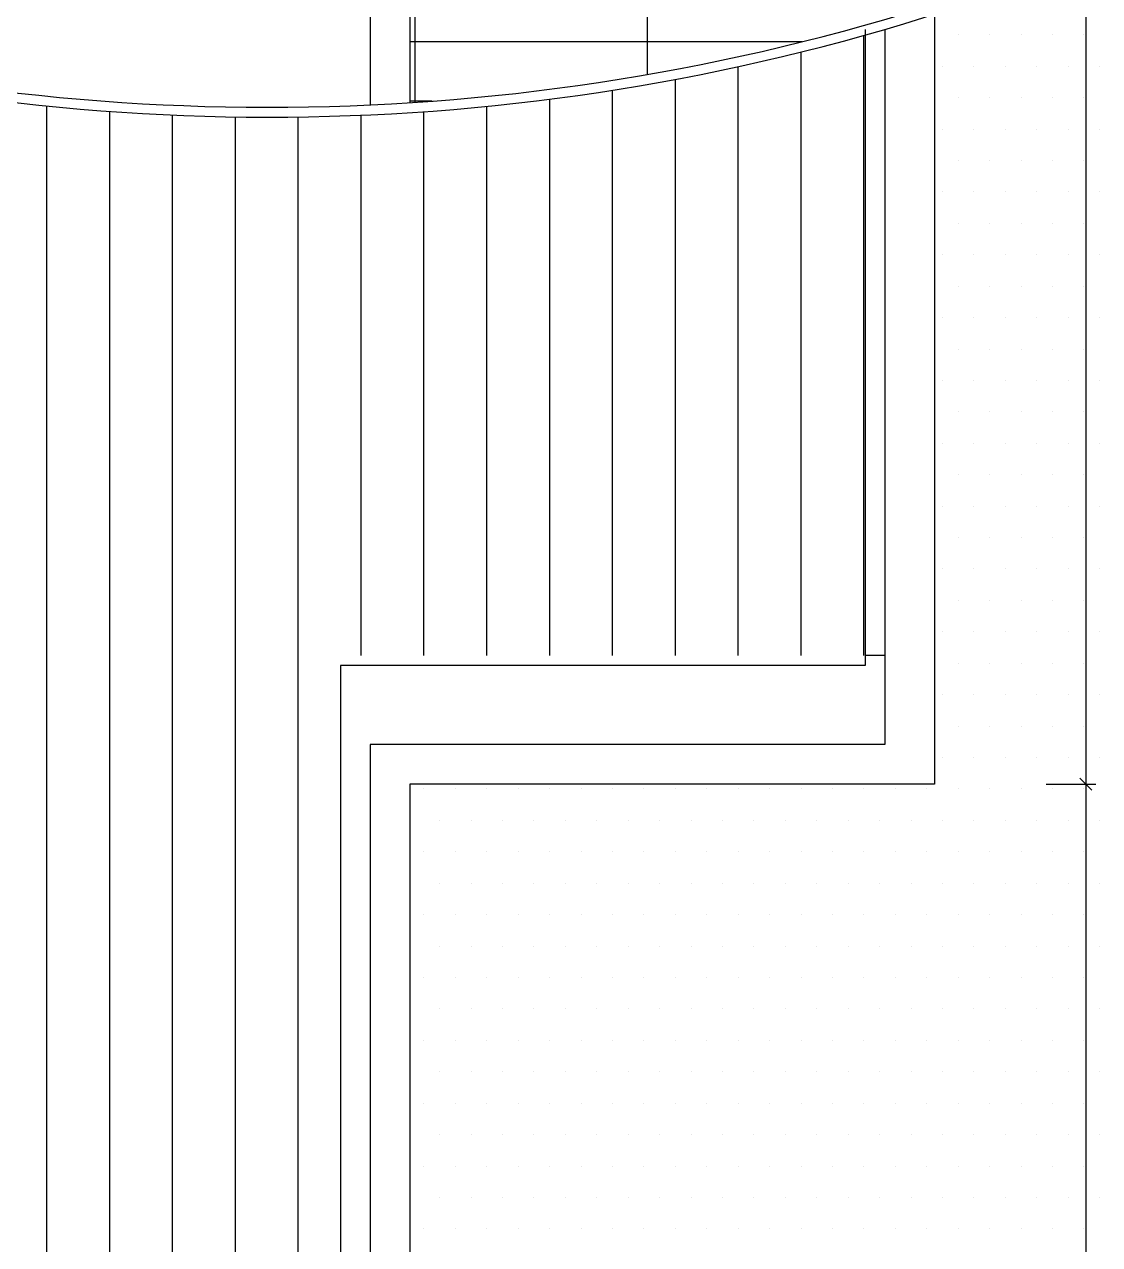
# Model space of a CAD drawing. Header units: millimetres. Extents: x 43168.9 to 43194.6, y -25545.1 to -25543.4.
# Drawn here: x 43178.7719 to 43178.8806, y -25544.3264 to -25544.2032 of the extents above; entities that cross this region are included whole.
import ezdxf

# ---------------------------------------------------------------- set-up
doc = ezdxf.new("R2010")
doc.units = ezdxf.units.MM
doc.header["$LTSCALE"] = 200
for name, color, linetype in [('cam_sgh', 1, 'Continuous'), ('duv_sgh', 4, 'Continuous'), ('gor-1_sgh', 232, 'Continuous'), ('gor-2_sgh', 161, 'Continuous'), ('gor-4_sgh', 17, 'Continuous'), ('merdi_sgh', 3, 'Continuous'), ('olcuic_sgh', 183, 'Continuous'), ('siva_sgh', 145, 'Continuous'), ('tarama-zemin_sgh', 197, 'Continuous')]:
    doc.layers.add(name, color=color, linetype=linetype)

msp = doc.modelspace()

# ---------------------------------------------------------------- linework, layer by layer
at = {"color": 0, "linetype": 'ByBlock', "lineweight": -2}
for p, q in [((43178.87856853018, -25544.27931015457), (43178.87976853018, -25544.28051015457)), ((43178.87976853018, -25544.28051015457), (43178.87856853018, -25544.27931015457))]:
    msp.add_line(p, q, dxfattribs=at)
at = {"layer": 'cam_sgh'}
for p, q in [((43178.86387959124, -25544.20213416131), (43178.86387959124, -25544.22891015457)), ((43178.85887959124, -25544.20365159497), (43178.85887959124, -25544.22891015457))]:
    msp.add_line(p, q, dxfattribs=at)
at = {"layer": 'duv_sgh'}
for p, q in [((43178.81087959124, -25544.07091015457), (43178.81087959124, -25544.21106566108)), ((43178.80687959124, -25544.09291015457), (43178.80687959124, -25544.21133038981))]:
    msp.add_line(p, q, dxfattribs=at)
at = {"layer": 'gor-1_sgh'}
for p, q in [((43178.86387959124, -25544.20213416131), (43178.86387959124, -25544.27991015457)), ((43178.85887959124, -25544.20365159497), (43178.85887959124, -25544.27591015457)), ((43178.85887959124, -25544.27591015457), (43178.80687959124, -25544.27591015457)), ((43178.80687959124, -25544.27591015457), (43178.80687959124, -25544.46491939969)), ((43178.81087959124, -25544.27991015457), (43178.81087959124, -25544.46491939969)), ((43178.86387959124, -25544.27991015457), (43178.81087959124, -25544.27991015457))]:
    msp.add_line(p, q, dxfattribs=at)
at = {"layer": 'gor-2_sgh'}
for p, q in [((43178.85687959124, -25544.20365159497), (43178.85687959124, -25544.26791015457)), ((43178.85887959124, -25544.26691015457), (43178.85687959124, -25544.26691015457)), ((43178.80387959124, -25544.26791015457), (43178.80387959124, -25544.46291939969)), ((43178.85687959124, -25544.26791015457), (43178.80387959124, -25544.26791015457))]:
    msp.add_line(p, q, dxfattribs=at)
for centre in [(43178.79658254874, -25543.98838422865), (43178.79658254874, -25543.98938422865)]:
    msp.add_arc(centre, 0.2231399242005353, 253.7309023719599, 288.355147422971, dxfattribs=at)
at = {"layer": 'gor-4_sgh'}
for p, q in [((43178.85674999902, -25544.26691015457), (43178.85674999902, -25544.20425931725)), ((43178.85039999903, -25544.26691015457), (43178.85039999903, -25544.20593701164)), ((43178.84404999902, -25544.26691015457), (43178.84404999902, -25544.20741694853)), ((43178.83769999903, -25544.26691015457), (43178.83769999903, -25544.20870313129)), ((43178.82499999903, -25544.26691015457), (43178.82499999903, -25544.21070723761)), ((43178.83134999903, -25544.26691015457), (43178.83134999903, -25544.20979895179)), ((43178.77419999902, -25544.53491939969), (43178.77419999902, -25544.21139874899)), ((43178.78054999903, -25544.53491939969), (43178.78054999903, -25544.21194744017)), ((43178.81229999903, -25544.26691015457), (43178.81229999903, -25544.21196991447)), ((43178.81864999903, -25544.26691015457), (43178.81864999903, -25544.21143029011)), ((43178.78689999902, -25544.53491939969), (43178.78689999902, -25544.21231397993)), ((43178.79324999903, -25544.53491939969), (43178.79324999903, -25544.21249926599)), ((43178.79959999902, -25544.46291939969), (43178.79959999902, -25544.21250374991)), ((43178.80594999903, -25544.26691015457), (43178.80594999903, -25544.21232744261))]:
    msp.add_line(p, q, dxfattribs=at)
at = {"layer": 'merdi_sgh'}
for p, q in [((43178.83487959125, -25544.2082131674), (43178.83487959125, -25544.09691015457)), ((43178.85050795258, -25544.20491015457), (43178.81087959124, -25544.20491015457)), ((43178.81312455791, -25544.21091015457), (43178.81087959124, -25544.21091015457))]:
    msp.add_line(p, q, dxfattribs=at)
at = {"layer": 'olcuic_sgh'}
for p, q in [((43178.87916853018, -25544.04566015457), (43178.87916853018, -25544.28016015457)), ((43178.87916853018, -25544.27966015457), (43178.87916853018, -25544.46516939969)), ((43178.87516853018, -25544.27991015457), (43178.88016853018, -25544.27991015457)), ((43178.87516853018, -25544.27991015457), (43178.88016853018, -25544.27991015457))]:
    msp.add_line(p, q, dxfattribs=at)
at = {"layer": 'siva_sgh'}
msp.add_line((43178.81137959124, -25544.07091015457), (43178.81137959124, -25544.21106566108), dxfattribs=at)
at = {"layer": 'tarama-zemin_sgh'}
for p, q in [((43178.86627499903, -25544.20420000002), (43178.86627499903, -25544.20420000002)), ((43178.86944999902, -25544.20420000002), (43178.86944999902, -25544.20420000002)), ((43178.87262499903, -25544.20420000002), (43178.87262499903, -25544.20420000002)), ((43178.87579999903, -25544.20420000002), (43178.87579999903, -25544.20420000002)), ((43178.87897499902, -25544.20420000002), (43178.87897499902, -25544.20420000002)), ((43178.86468749903, -25544.20737500002), (43178.86468749903, -25544.20737500002)), ((43178.86786249903, -25544.20737500002), (43178.86786249903, -25544.20737500002)), ((43178.87103749903, -25544.20737500002), (43178.87103749903, -25544.20737500002)), ((43178.87421249902, -25544.20737500002), (43178.87421249902, -25544.20737500002)), ((43178.87738749903, -25544.20737500002), (43178.87738749903, -25544.20737500002)), ((43178.88056249903, -25544.20737500002), (43178.88056249903, -25544.20737500002)), ((43178.86627499903, -25544.21055000002), (43178.86627499903, -25544.21055000002)), ((43178.86944999902, -25544.21055000002), (43178.86944999902, -25544.21055000002)), ((43178.87262499903, -25544.21055000002), (43178.87262499903, -25544.21055000002)), ((43178.87579999903, -25544.21055000002), (43178.87579999903, -25544.21055000002)), ((43178.87897499902, -25544.21055000002), (43178.87897499902, -25544.21055000002)), ((43178.86468749903, -25544.21372500002), (43178.86468749903, -25544.21372500002)), ((43178.86786249903, -25544.21372500002), (43178.86786249903, -25544.21372500002)), ((43178.87103749903, -25544.21372500002), (43178.87103749903, -25544.21372500002)), ((43178.87421249902, -25544.21372500002), (43178.87421249902, -25544.21372500002)), ((43178.87738749903, -25544.21372500002), (43178.87738749903, -25544.21372500002)), ((43178.88056249903, -25544.21372500002), (43178.88056249903, -25544.21372500002)), ((43178.86627499903, -25544.21690000002), (43178.86627499903, -25544.21690000002)), ((43178.86944999902, -25544.21690000002), (43178.86944999902, -25544.21690000002)), ((43178.87262499903, -25544.21690000002), (43178.87262499903, -25544.21690000002)), ((43178.87579999903, -25544.21690000002), (43178.87579999903, -25544.21690000002)), ((43178.87897499902, -25544.21690000002), (43178.87897499902, -25544.21690000002)), ((43178.86468749903, -25544.22007500002), (43178.86468749903, -25544.22007500002)), ((43178.86786249903, -25544.22007500002), (43178.86786249903, -25544.22007500002)), ((43178.87103749903, -25544.22007500002), (43178.87103749903, -25544.22007500002)), ((43178.87421249902, -25544.22007500002), (43178.87421249902, -25544.22007500002)), ((43178.87738749903, -25544.22007500002), (43178.87738749903, -25544.22007500002)), ((43178.88056249903, -25544.22007500002), (43178.88056249903, -25544.22007500002)), ((43178.86627499903, -25544.22325000002), (43178.86627499903, -25544.22325000002)), ((43178.86944999902, -25544.22325000002), (43178.86944999902, -25544.22325000002)), ((43178.87262499903, -25544.22325000002), (43178.87262499903, -25544.22325000002)), ((43178.87579999903, -25544.22325000002), (43178.87579999903, -25544.22325000002)), ((43178.87897499902, -25544.22325000002), (43178.87897499902, -25544.22325000002)), ((43178.86468749903, -25544.22642500002), (43178.86468749903, -25544.22642500002)), ((43178.86786249903, -25544.22642500002), (43178.86786249903, -25544.22642500002)), ((43178.87103749903, -25544.22642500002), (43178.87103749903, -25544.22642500002)), ((43178.87421249902, -25544.22642500002), (43178.87421249902, -25544.22642500002)), ((43178.87738749903, -25544.22642500002), (43178.87738749903, -25544.22642500002)), ((43178.88056249903, -25544.22642500002), (43178.88056249903, -25544.22642500002)), ((43178.86627499903, -25544.22960000002), (43178.86627499903, -25544.22960000002)), ((43178.86944999902, -25544.22960000002), (43178.86944999902, -25544.22960000002)), ((43178.87262499903, -25544.22960000002), (43178.87262499903, -25544.22960000002)), ((43178.87579999903, -25544.22960000002), (43178.87579999903, -25544.22960000002)), ((43178.87897499902, -25544.22960000002), (43178.87897499902, -25544.22960000002)), ((43178.86468749903, -25544.23277500002), (43178.86468749903, -25544.23277500002)), ((43178.86786249903, -25544.23277500002), (43178.86786249903, -25544.23277500002)), ((43178.87103749903, -25544.23277500002), (43178.87103749903, -25544.23277500002)), ((43178.87421249902, -25544.23277500002), (43178.87421249902, -25544.23277500002)), ((43178.87738749903, -25544.23277500002), (43178.87738749903, -25544.23277500002)), ((43178.88056249903, -25544.23277500002), (43178.88056249903, -25544.23277500002)), ((43178.86627499903, -25544.23595000002), (43178.86627499903, -25544.23595000002)), ((43178.86944999902, -25544.23595000002), (43178.86944999902, -25544.23595000002)), ((43178.87262499903, -25544.23595000002), (43178.87262499903, -25544.23595000002)), ((43178.87579999903, -25544.23595000002), (43178.87579999903, -25544.23595000002)), ((43178.87897499902, -25544.23595000002), (43178.87897499902, -25544.23595000002)), ((43178.86468749903, -25544.23912500002), (43178.86468749903, -25544.23912500002)), ((43178.86786249903, -25544.23912500002), (43178.86786249903, -25544.23912500002)), ((43178.87103749903, -25544.23912500002), (43178.87103749903, -25544.23912500002)), ((43178.87421249902, -25544.23912500002), (43178.87421249902, -25544.23912500002)), ((43178.87738749903, -25544.23912500002), (43178.87738749903, -25544.23912500002)), ((43178.88056249903, -25544.23912500002), (43178.88056249903, -25544.23912500002)), ((43178.86627499903, -25544.24230000002), (43178.86627499903, -25544.24230000002)), ((43178.86944999902, -25544.24230000002), (43178.86944999902, -25544.24230000002)), ((43178.87262499903, -25544.24230000002), (43178.87262499903, -25544.24230000002)), ((43178.87579999903, -25544.24230000002), (43178.87579999903, -25544.24230000002)), ((43178.87897499902, -25544.24230000002), (43178.87897499902, -25544.24230000002)), ((43178.86468749903, -25544.24547500002), (43178.86468749903, -25544.24547500002)), ((43178.86786249903, -25544.24547500002), (43178.86786249903, -25544.24547500002)), ((43178.87103749903, -25544.24547500002), (43178.87103749903, -25544.24547500002)), ((43178.87421249902, -25544.24547500002), (43178.87421249902, -25544.24547500002)), ((43178.87738749903, -25544.24547500002), (43178.87738749903, -25544.24547500002)), ((43178.88056249903, -25544.24547500002), (43178.88056249903, -25544.24547500002)), ((43178.86627499903, -25544.24865000002), (43178.86627499903, -25544.24865000002)), ((43178.86944999902, -25544.24865000002), (43178.86944999902, -25544.24865000002)), ((43178.87262499903, -25544.24865000002), (43178.87262499903, -25544.24865000002)), ((43178.87579999903, -25544.24865000002), (43178.87579999903, -25544.24865000002)), ((43178.87897499902, -25544.24865000002), (43178.87897499902, -25544.24865000002)), ((43178.86468749903, -25544.25182500002), (43178.86468749903, -25544.25182500002)), ((43178.86786249903, -25544.25182500002), (43178.86786249903, -25544.25182500002)), ((43178.87103749903, -25544.25182500002), (43178.87103749903, -25544.25182500002)), ((43178.87421249902, -25544.25182500002), (43178.87421249902, -25544.25182500002)), ((43178.87738749903, -25544.25182500002), (43178.87738749903, -25544.25182500002)), ((43178.88056249903, -25544.25182500002), (43178.88056249903, -25544.25182500002)), ((43178.86627499903, -25544.25500000002), (43178.86627499903, -25544.25500000002)), ((43178.86944999902, -25544.25500000002), (43178.86944999902, -25544.25500000002)), ((43178.87262499903, -25544.25500000002), (43178.87262499903, -25544.25500000002)), ((43178.87579999903, -25544.25500000002), (43178.87579999903, -25544.25500000002)), ((43178.87897499902, -25544.25500000002), (43178.87897499902, -25544.25500000002)), ((43178.86468749903, -25544.25817500002), (43178.86468749903, -25544.25817500002)), ((43178.86786249903, -25544.25817500002), (43178.86786249903, -25544.25817500002)), ((43178.87103749903, -25544.25817500002), (43178.87103749903, -25544.25817500002)), ((43178.87421249902, -25544.25817500002), (43178.87421249902, -25544.25817500002)), ((43178.87738749903, -25544.25817500002), (43178.87738749903, -25544.25817500002)), ((43178.88056249903, -25544.25817500002), (43178.88056249903, -25544.25817500002)), ((43178.86627499903, -25544.26135000002), (43178.86627499903, -25544.26135000002)), ((43178.86944999902, -25544.26135000002), (43178.86944999902, -25544.26135000002)), ((43178.87262499903, -25544.26135000002), (43178.87262499903, -25544.26135000002)), ((43178.87579999903, -25544.26135000002), (43178.87579999903, -25544.26135000002)), ((43178.87897499902, -25544.26135000002), (43178.87897499902, -25544.26135000002)), ((43178.86468749903, -25544.26452500002), (43178.86468749903, -25544.26452500002)), ((43178.86786249903, -25544.26452500002), (43178.86786249903, -25544.26452500002)), ((43178.87103749903, -25544.26452500002), (43178.87103749903, -25544.26452500002)), ((43178.87421249902, -25544.26452500002), (43178.87421249902, -25544.26452500002)), ((43178.87738749903, -25544.26452500002), (43178.87738749903, -25544.26452500002)), ((43178.88056249903, -25544.26452500002), (43178.88056249903, -25544.26452500002)), ((43178.86627499903, -25544.26770000002), (43178.86627499903, -25544.26770000002)), ((43178.86944999902, -25544.26770000002), (43178.86944999902, -25544.26770000002)), ((43178.87262499903, -25544.26770000002), (43178.87262499903, -25544.26770000002)), ((43178.87579999903, -25544.26770000002), (43178.87579999903, -25544.26770000002)), ((43178.87897499902, -25544.26770000002), (43178.87897499902, -25544.26770000002)), ((43178.86468749903, -25544.27087500002), (43178.86468749903, -25544.27087500002)), ((43178.86786249903, -25544.27087500002), (43178.86786249903, -25544.27087500002)), ((43178.87103749903, -25544.27087500002), (43178.87103749903, -25544.27087500002)), ((43178.87421249902, -25544.27087500002), (43178.87421249902, -25544.27087500002)), ((43178.87738749903, -25544.27087500002), (43178.87738749903, -25544.27087500002)), ((43178.88056249903, -25544.27087500002), (43178.88056249903, -25544.27087500002)), ((43178.86627499903, -25544.27405000002), (43178.86627499903, -25544.27405000002)), ((43178.86944999902, -25544.27405000002), (43178.86944999902, -25544.27405000002)), ((43178.87262499903, -25544.27405000002), (43178.87262499903, -25544.27405000002)), ((43178.87579999903, -25544.27405000002), (43178.87579999903, -25544.27405000002)), ((43178.87897499902, -25544.27405000002), (43178.87897499902, -25544.27405000002)), ((43178.86468749903, -25544.27722500002), (43178.86468749903, -25544.27722500002)), ((43178.86786249903, -25544.27722500002), (43178.86786249903, -25544.27722500002)), ((43178.87103749903, -25544.27722500002), (43178.87103749903, -25544.27722500002)), ((43178.87421249902, -25544.27722500002), (43178.87421249902, -25544.27722500002)), ((43178.87738749903, -25544.27722500002), (43178.87738749903, -25544.27722500002)), ((43178.88056249903, -25544.27722500002), (43178.88056249903, -25544.27722500002)), ((43178.81229999903, -25544.28040000002), (43178.81229999903, -25544.28040000002)), ((43178.81547499903, -25544.28040000002), (43178.81547499903, -25544.28040000002)), ((43178.81864999903, -25544.28040000002), (43178.81864999903, -25544.28040000002)), ((43178.82182499902, -25544.28040000002), (43178.82182499902, -25544.28040000002)), ((43178.82499999903, -25544.28040000002), (43178.82499999903, -25544.28040000002)), ((43178.82817499903, -25544.28040000002), (43178.82817499903, -25544.28040000002)), ((43178.83134999903, -25544.28040000002), (43178.83134999903, -25544.28040000002)), ((43178.83452499902, -25544.28040000002), (43178.83452499902, -25544.28040000002)), ((43178.83769999903, -25544.28040000002), (43178.83769999903, -25544.28040000002)), ((43178.84087499903, -25544.28040000002), (43178.84087499903, -25544.28040000002)), ((43178.84404999902, -25544.28040000002), (43178.84404999902, -25544.28040000002)), ((43178.84722499903, -25544.28040000002), (43178.84722499903, -25544.28040000002)), ((43178.85039999903, -25544.28040000002), (43178.85039999903, -25544.28040000002)), ((43178.85357499903, -25544.28040000002), (43178.85357499903, -25544.28040000002)), ((43178.85674999902, -25544.28040000002), (43178.85674999902, -25544.28040000002)), ((43178.85992499903, -25544.28040000002), (43178.85992499903, -25544.28040000002)), ((43178.86309999903, -25544.28040000002), (43178.86309999903, -25544.28040000002)), ((43178.86627499903, -25544.28040000002), (43178.86627499903, -25544.28040000002)), ((43178.86944999902, -25544.28040000002), (43178.86944999902, -25544.28040000002)), ((43178.87262499903, -25544.28040000002), (43178.87262499903, -25544.28040000002)), ((43178.87579999903, -25544.28040000002), (43178.87579999903, -25544.28040000002)), ((43178.87897499902, -25544.28040000002), (43178.87897499902, -25544.28040000002)), ((43178.81388749903, -25544.28357500002), (43178.81388749903, -25544.28357500002)), ((43178.81706249902, -25544.28357500002), (43178.81706249902, -25544.28357500002)), ((43178.82023749903, -25544.28357500002), (43178.82023749903, -25544.28357500002)), ((43178.82341249903, -25544.28357500002), (43178.82341249903, -25544.28357500002)), ((43178.82658749902, -25544.28357500002), (43178.82658749902, -25544.28357500002)), ((43178.82976249903, -25544.28357500002), (43178.82976249903, -25544.28357500002)), ((43178.83293749903, -25544.28357500002), (43178.83293749903, -25544.28357500002)), ((43178.83611249903, -25544.28357500002), (43178.83611249903, -25544.28357500002)), ((43178.83928749902, -25544.28357500002), (43178.83928749902, -25544.28357500002)), ((43178.84246249903, -25544.28357500002), (43178.84246249903, -25544.28357500002)), ((43178.84563749903, -25544.28357500002), (43178.84563749903, -25544.28357500002)), ((43178.84881249903, -25544.28357500002), (43178.84881249903, -25544.28357500002)), ((43178.85198749902, -25544.28357500002), (43178.85198749902, -25544.28357500002)), ((43178.85516249903, -25544.28357500002), (43178.85516249903, -25544.28357500002)), ((43178.85833749903, -25544.28357500002), (43178.85833749903, -25544.28357500002)), ((43178.86151249902, -25544.28357500002), (43178.86151249902, -25544.28357500002)), ((43178.86468749903, -25544.28357500002), (43178.86468749903, -25544.28357500002)), ((43178.86786249903, -25544.28357500002), (43178.86786249903, -25544.28357500002)), ((43178.87103749903, -25544.28357500002), (43178.87103749903, -25544.28357500002)), ((43178.87421249902, -25544.28357500002), (43178.87421249902, -25544.28357500002)), ((43178.87738749903, -25544.28357500002), (43178.87738749903, -25544.28357500002)), ((43178.88056249903, -25544.28357500002), (43178.88056249903, -25544.28357500002)), ((43178.81229999903, -25544.28675000002), (43178.81229999903, -25544.28675000002)), ((43178.81547499903, -25544.28675000002), (43178.81547499903, -25544.28675000002)), ((43178.81864999903, -25544.28675000002), (43178.81864999903, -25544.28675000002)), ((43178.82182499902, -25544.28675000002), (43178.82182499902, -25544.28675000002)), ((43178.82499999903, -25544.28675000002), (43178.82499999903, -25544.28675000002)), ((43178.82817499903, -25544.28675000002), (43178.82817499903, -25544.28675000002)), ((43178.83134999903, -25544.28675000002), (43178.83134999903, -25544.28675000002)), ((43178.83452499902, -25544.28675000002), (43178.83452499902, -25544.28675000002)), ((43178.83769999903, -25544.28675000002), (43178.83769999903, -25544.28675000002)), ((43178.84087499903, -25544.28675000002), (43178.84087499903, -25544.28675000002)), ((43178.84404999902, -25544.28675000002), (43178.84404999902, -25544.28675000002)), ((43178.84722499903, -25544.28675000002), (43178.84722499903, -25544.28675000002)), ((43178.85039999903, -25544.28675000002), (43178.85039999903, -25544.28675000002)), ((43178.85357499903, -25544.28675000002), (43178.85357499903, -25544.28675000002)), ((43178.85674999902, -25544.28675000002), (43178.85674999902, -25544.28675000002)), ((43178.85992499903, -25544.28675000002), (43178.85992499903, -25544.28675000002)), ((43178.86309999903, -25544.28675000002), (43178.86309999903, -25544.28675000002)), ((43178.86627499903, -25544.28675000002), (43178.86627499903, -25544.28675000002)), ((43178.86944999902, -25544.28675000002), (43178.86944999902, -25544.28675000002)), ((43178.87262499903, -25544.28675000002), (43178.87262499903, -25544.28675000002)), ((43178.87579999903, -25544.28675000002), (43178.87579999903, -25544.28675000002)), ((43178.87897499902, -25544.28675000002), (43178.87897499902, -25544.28675000002)), ((43178.81388749903, -25544.28992500002), (43178.81388749903, -25544.28992500002)), ((43178.81706249902, -25544.28992500002), (43178.81706249902, -25544.28992500002)), ((43178.82023749903, -25544.28992500002), (43178.82023749903, -25544.28992500002)), ((43178.82341249903, -25544.28992500002), (43178.82341249903, -25544.28992500002)), ((43178.82658749902, -25544.28992500002), (43178.82658749902, -25544.28992500002)), ((43178.82976249903, -25544.28992500002), (43178.82976249903, -25544.28992500002)), ((43178.83293749903, -25544.28992500002), (43178.83293749903, -25544.28992500002)), ((43178.83611249903, -25544.28992500002), (43178.83611249903, -25544.28992500002)), ((43178.83928749902, -25544.28992500002), (43178.83928749902, -25544.28992500002)), ((43178.84246249903, -25544.28992500002), (43178.84246249903, -25544.28992500002)), ((43178.84563749903, -25544.28992500002), (43178.84563749903, -25544.28992500002)), ((43178.84881249903, -25544.28992500002), (43178.84881249903, -25544.28992500002)), ((43178.85198749902, -25544.28992500002), (43178.85198749902, -25544.28992500002)), ((43178.85516249903, -25544.28992500002), (43178.85516249903, -25544.28992500002)), ((43178.85833749903, -25544.28992500002), (43178.85833749903, -25544.28992500002)), ((43178.86151249902, -25544.28992500002), (43178.86151249902, -25544.28992500002)), ((43178.86468749903, -25544.28992500002), (43178.86468749903, -25544.28992500002)), ((43178.86786249903, -25544.28992500002), (43178.86786249903, -25544.28992500002)), ((43178.87103749903, -25544.28992500002), (43178.87103749903, -25544.28992500002)), ((43178.87421249902, -25544.28992500002), (43178.87421249902, -25544.28992500002)), ((43178.87738749903, -25544.28992500002), (43178.87738749903, -25544.28992500002)), ((43178.88056249903, -25544.28992500002), (43178.88056249903, -25544.28992500002)), ((43178.81229999903, -25544.29310000002), (43178.81229999903, -25544.29310000002)), ((43178.81547499903, -25544.29310000002), (43178.81547499903, -25544.29310000002)), ((43178.81864999903, -25544.29310000002), (43178.81864999903, -25544.29310000002)), ((43178.82182499902, -25544.29310000002), (43178.82182499902, -25544.29310000002)), ((43178.82499999903, -25544.29310000002), (43178.82499999903, -25544.29310000002)), ((43178.82817499903, -25544.29310000002), (43178.82817499903, -25544.29310000002)), ((43178.83134999903, -25544.29310000002), (43178.83134999903, -25544.29310000002)), ((43178.83452499902, -25544.29310000002), (43178.83452499902, -25544.29310000002)), ((43178.83769999903, -25544.29310000002), (43178.83769999903, -25544.29310000002)), ((43178.84087499903, -25544.29310000002), (43178.84087499903, -25544.29310000002)), ((43178.84404999902, -25544.29310000002), (43178.84404999902, -25544.29310000002)), ((43178.84722499903, -25544.29310000002), (43178.84722499903, -25544.29310000002)), ((43178.85039999903, -25544.29310000002), (43178.85039999903, -25544.29310000002)), ((43178.85357499903, -25544.29310000002), (43178.85357499903, -25544.29310000002)), ((43178.85674999902, -25544.29310000002), (43178.85674999902, -25544.29310000002)), ((43178.85992499903, -25544.29310000002), (43178.85992499903, -25544.29310000002)), ((43178.86309999903, -25544.29310000002), (43178.86309999903, -25544.29310000002)), ((43178.86627499903, -25544.29310000002), (43178.86627499903, -25544.29310000002)), ((43178.86944999902, -25544.29310000002), (43178.86944999902, -25544.29310000002)), ((43178.87262499903, -25544.29310000002), (43178.87262499903, -25544.29310000002)), ((43178.87579999903, -25544.29310000002), (43178.87579999903, -25544.29310000002)), ((43178.87897499902, -25544.29310000002), (43178.87897499902, -25544.29310000002)), ((43178.81388749903, -25544.29627500002), (43178.81388749903, -25544.29627500002)), ((43178.81706249902, -25544.29627500002), (43178.81706249902, -25544.29627500002)), ((43178.82023749903, -25544.29627500002), (43178.82023749903, -25544.29627500002)), ((43178.82341249903, -25544.29627500002), (43178.82341249903, -25544.29627500002)), ((43178.82658749902, -25544.29627500002), (43178.82658749902, -25544.29627500002)), ((43178.82976249903, -25544.29627500002), (43178.82976249903, -25544.29627500002)), ((43178.83293749903, -25544.29627500002), (43178.83293749903, -25544.29627500002)), ((43178.83611249903, -25544.29627500002), (43178.83611249903, -25544.29627500002)), ((43178.83928749902, -25544.29627500002), (43178.83928749902, -25544.29627500002)), ((43178.84246249903, -25544.29627500002), (43178.84246249903, -25544.29627500002)), ((43178.84563749903, -25544.29627500002), (43178.84563749903, -25544.29627500002)), ((43178.84881249903, -25544.29627500002), (43178.84881249903, -25544.29627500002)), ((43178.85198749902, -25544.29627500002), (43178.85198749902, -25544.29627500002)), ((43178.85516249903, -25544.29627500002), (43178.85516249903, -25544.29627500002)), ((43178.85833749903, -25544.29627500002), (43178.85833749903, -25544.29627500002)), ((43178.86151249902, -25544.29627500002), (43178.86151249902, -25544.29627500002)), ((43178.86468749903, -25544.29627500002), (43178.86468749903, -25544.29627500002)), ((43178.86786249903, -25544.29627500002), (43178.86786249903, -25544.29627500002)), ((43178.87103749903, -25544.29627500002), (43178.87103749903, -25544.29627500002)), ((43178.87421249902, -25544.29627500002), (43178.87421249902, -25544.29627500002)), ((43178.87738749903, -25544.29627500002), (43178.87738749903, -25544.29627500002)), ((43178.88056249903, -25544.29627500002), (43178.88056249903, -25544.29627500002)), ((43178.81229999903, -25544.29945000002), (43178.81229999903, -25544.29945000002)), ((43178.81547499903, -25544.29945000002), (43178.81547499903, -25544.29945000002)), ((43178.81864999903, -25544.29945000002), (43178.81864999903, -25544.29945000002)), ((43178.82182499902, -25544.29945000002), (43178.82182499902, -25544.29945000002)), ((43178.82499999903, -25544.29945000002), (43178.82499999903, -25544.29945000002)), ((43178.82817499903, -25544.29945000002), (43178.82817499903, -25544.29945000002)), ((43178.83134999903, -25544.29945000002), (43178.83134999903, -25544.29945000002)), ((43178.83452499902, -25544.29945000002), (43178.83452499902, -25544.29945000002)), ((43178.83769999903, -25544.29945000002), (43178.83769999903, -25544.29945000002)), ((43178.84087499903, -25544.29945000002), (43178.84087499903, -25544.29945000002)), ((43178.84404999902, -25544.29945000002), (43178.84404999902, -25544.29945000002)), ((43178.84722499903, -25544.29945000002), (43178.84722499903, -25544.29945000002)), ((43178.85039999903, -25544.29945000002), (43178.85039999903, -25544.29945000002)), ((43178.85357499903, -25544.29945000002), (43178.85357499903, -25544.29945000002)), ((43178.85674999902, -25544.29945000002), (43178.85674999902, -25544.29945000002)), ((43178.85992499903, -25544.29945000002), (43178.85992499903, -25544.29945000002)), ((43178.86309999903, -25544.29945000002), (43178.86309999903, -25544.29945000002)), ((43178.86627499903, -25544.29945000002), (43178.86627499903, -25544.29945000002)), ((43178.86944999902, -25544.29945000002), (43178.86944999902, -25544.29945000002)), ((43178.87262499903, -25544.29945000002), (43178.87262499903, -25544.29945000002)), ((43178.87579999903, -25544.29945000002), (43178.87579999903, -25544.29945000002)), ((43178.87897499902, -25544.29945000002), (43178.87897499902, -25544.29945000002)), ((43178.81388749903, -25544.30262500002), (43178.81388749903, -25544.30262500002)), ((43178.81706249902, -25544.30262500002), (43178.81706249902, -25544.30262500002)), ((43178.82023749903, -25544.30262500002), (43178.82023749903, -25544.30262500002)), ((43178.82341249903, -25544.30262500002), (43178.82341249903, -25544.30262500002)), ((43178.82658749902, -25544.30262500002), (43178.82658749902, -25544.30262500002)), ((43178.82976249903, -25544.30262500002), (43178.82976249903, -25544.30262500002)), ((43178.83293749903, -25544.30262500002), (43178.83293749903, -25544.30262500002)), ((43178.83611249903, -25544.30262500002), (43178.83611249903, -25544.30262500002)), ((43178.83928749902, -25544.30262500002), (43178.83928749902, -25544.30262500002)), ((43178.84246249903, -25544.30262500002), (43178.84246249903, -25544.30262500002)), ((43178.84563749903, -25544.30262500002), (43178.84563749903, -25544.30262500002)), ((43178.84881249903, -25544.30262500002), (43178.84881249903, -25544.30262500002)), ((43178.85198749902, -25544.30262500002), (43178.85198749902, -25544.30262500002)), ((43178.85516249903, -25544.30262500002), (43178.85516249903, -25544.30262500002)), ((43178.85833749903, -25544.30262500002), (43178.85833749903, -25544.30262500002)), ((43178.86151249902, -25544.30262500002), (43178.86151249902, -25544.30262500002)), ((43178.86468749903, -25544.30262500002), (43178.86468749903, -25544.30262500002)), ((43178.86786249903, -25544.30262500002), (43178.86786249903, -25544.30262500002)), ((43178.87103749903, -25544.30262500002), (43178.87103749903, -25544.30262500002)), ((43178.87421249902, -25544.30262500002), (43178.87421249902, -25544.30262500002)), ((43178.87738749903, -25544.30262500002), (43178.87738749903, -25544.30262500002)), ((43178.88056249903, -25544.30262500002), (43178.88056249903, -25544.30262500002)), ((43178.81229999903, -25544.30580000002), (43178.81229999903, -25544.30580000002)), ((43178.81547499903, -25544.30580000002), (43178.81547499903, -25544.30580000002)), ((43178.81864999903, -25544.30580000002), (43178.81864999903, -25544.30580000002)), ((43178.82182499902, -25544.30580000002), (43178.82182499902, -25544.30580000002)), ((43178.82499999903, -25544.30580000002), (43178.82499999903, -25544.30580000002)), ((43178.82817499903, -25544.30580000002), (43178.82817499903, -25544.30580000002)), ((43178.83134999903, -25544.30580000002), (43178.83134999903, -25544.30580000002)), ((43178.83452499902, -25544.30580000002), (43178.83452499902, -25544.30580000002)), ((43178.83769999903, -25544.30580000002), (43178.83769999903, -25544.30580000002)), ((43178.84087499903, -25544.30580000002), (43178.84087499903, -25544.30580000002)), ((43178.84404999902, -25544.30580000002), (43178.84404999902, -25544.30580000002)), ((43178.84722499903, -25544.30580000002), (43178.84722499903, -25544.30580000002)), ((43178.85039999903, -25544.30580000002), (43178.85039999903, -25544.30580000002)), ((43178.85357499903, -25544.30580000002), (43178.85357499903, -25544.30580000002)), ((43178.85674999902, -25544.30580000002), (43178.85674999902, -25544.30580000002)), ((43178.85992499903, -25544.30580000002), (43178.85992499903, -25544.30580000002)), ((43178.86309999903, -25544.30580000002), (43178.86309999903, -25544.30580000002)), ((43178.86627499903, -25544.30580000002), (43178.86627499903, -25544.30580000002)), ((43178.86944999902, -25544.30580000002), (43178.86944999902, -25544.30580000002)), ((43178.87262499903, -25544.30580000002), (43178.87262499903, -25544.30580000002)), ((43178.87579999903, -25544.30580000002), (43178.87579999903, -25544.30580000002)), ((43178.87897499902, -25544.30580000002), (43178.87897499902, -25544.30580000002)), ((43178.81388749903, -25544.30897500002), (43178.81388749903, -25544.30897500002)), ((43178.81706249902, -25544.30897500002), (43178.81706249902, -25544.30897500002)), ((43178.82023749903, -25544.30897500002), (43178.82023749903, -25544.30897500002)), ((43178.82341249903, -25544.30897500002), (43178.82341249903, -25544.30897500002)), ((43178.82658749902, -25544.30897500002), (43178.82658749902, -25544.30897500002)), ((43178.82976249903, -25544.30897500002), (43178.82976249903, -25544.30897500002)), ((43178.83293749903, -25544.30897500002), (43178.83293749903, -25544.30897500002)), ((43178.83611249903, -25544.30897500002), (43178.83611249903, -25544.30897500002)), ((43178.83928749902, -25544.30897500002), (43178.83928749902, -25544.30897500002)), ((43178.84246249903, -25544.30897500002), (43178.84246249903, -25544.30897500002)), ((43178.84563749903, -25544.30897500002), (43178.84563749903, -25544.30897500002)), ((43178.84881249903, -25544.30897500002), (43178.84881249903, -25544.30897500002)), ((43178.85198749902, -25544.30897500002), (43178.85198749902, -25544.30897500002)), ((43178.85516249903, -25544.30897500002), (43178.85516249903, -25544.30897500002)), ((43178.85833749903, -25544.30897500002), (43178.85833749903, -25544.30897500002)), ((43178.86151249902, -25544.30897500002), (43178.86151249902, -25544.30897500002)), ((43178.86468749903, -25544.30897500002), (43178.86468749903, -25544.30897500002)), ((43178.86786249903, -25544.30897500002), (43178.86786249903, -25544.30897500002)), ((43178.87103749903, -25544.30897500002), (43178.87103749903, -25544.30897500002)), ((43178.87421249902, -25544.30897500002), (43178.87421249902, -25544.30897500002)), ((43178.87738749903, -25544.30897500002), (43178.87738749903, -25544.30897500002)), ((43178.88056249903, -25544.30897500002), (43178.88056249903, -25544.30897500002)), ((43178.81229999903, -25544.31215000002), (43178.81229999903, -25544.31215000002)), ((43178.81547499903, -25544.31215000002), (43178.81547499903, -25544.31215000002)), ((43178.81864999903, -25544.31215000002), (43178.81864999903, -25544.31215000002)), ((43178.82182499902, -25544.31215000002), (43178.82182499902, -25544.31215000002)), ((43178.82499999903, -25544.31215000002), (43178.82499999903, -25544.31215000002)), ((43178.82817499903, -25544.31215000002), (43178.82817499903, -25544.31215000002)), ((43178.83134999903, -25544.31215000002), (43178.83134999903, -25544.31215000002)), ((43178.83452499902, -25544.31215000002), (43178.83452499902, -25544.31215000002)), ((43178.83769999903, -25544.31215000002), (43178.83769999903, -25544.31215000002)), ((43178.84087499903, -25544.31215000002), (43178.84087499903, -25544.31215000002)), ((43178.84404999902, -25544.31215000002), (43178.84404999902, -25544.31215000002)), ((43178.84722499903, -25544.31215000002), (43178.84722499903, -25544.31215000002)), ((43178.85039999903, -25544.31215000002), (43178.85039999903, -25544.31215000002)), ((43178.85357499903, -25544.31215000002), (43178.85357499903, -25544.31215000002)), ((43178.85674999902, -25544.31215000002), (43178.85674999902, -25544.31215000002)), ((43178.85992499903, -25544.31215000002), (43178.85992499903, -25544.31215000002)), ((43178.86309999903, -25544.31215000002), (43178.86309999903, -25544.31215000002)), ((43178.86627499903, -25544.31215000002), (43178.86627499903, -25544.31215000002)), ((43178.86944999902, -25544.31215000002), (43178.86944999902, -25544.31215000002)), ((43178.87262499903, -25544.31215000002), (43178.87262499903, -25544.31215000002)), ((43178.87579999903, -25544.31215000002), (43178.87579999903, -25544.31215000002)), ((43178.87897499902, -25544.31215000002), (43178.87897499902, -25544.31215000002)), ((43178.81388749903, -25544.31532500002), (43178.81388749903, -25544.31532500002)), ((43178.81706249902, -25544.31532500002), (43178.81706249902, -25544.31532500002)), ((43178.82023749903, -25544.31532500002), (43178.82023749903, -25544.31532500002)), ((43178.82341249903, -25544.31532500002), (43178.82341249903, -25544.31532500002)), ((43178.82658749902, -25544.31532500002), (43178.82658749902, -25544.31532500002)), ((43178.82976249903, -25544.31532500002), (43178.82976249903, -25544.31532500002)), ((43178.83293749903, -25544.31532500002), (43178.83293749903, -25544.31532500002)), ((43178.83611249903, -25544.31532500002), (43178.83611249903, -25544.31532500002)), ((43178.83928749902, -25544.31532500002), (43178.83928749902, -25544.31532500002)), ((43178.84246249903, -25544.31532500002), (43178.84246249903, -25544.31532500002)), ((43178.84563749903, -25544.31532500002), (43178.84563749903, -25544.31532500002)), ((43178.84881249903, -25544.31532500002), (43178.84881249903, -25544.31532500002)), ((43178.85198749902, -25544.31532500002), (43178.85198749902, -25544.31532500002)), ((43178.85516249903, -25544.31532500002), (43178.85516249903, -25544.31532500002)), ((43178.85833749903, -25544.31532500002), (43178.85833749903, -25544.31532500002)), ((43178.86151249902, -25544.31532500002), (43178.86151249902, -25544.31532500002)), ((43178.86468749903, -25544.31532500002), (43178.86468749903, -25544.31532500002)), ((43178.86786249903, -25544.31532500002), (43178.86786249903, -25544.31532500002)), ((43178.87103749903, -25544.31532500002), (43178.87103749903, -25544.31532500002)), ((43178.87421249902, -25544.31532500002), (43178.87421249902, -25544.31532500002)), ((43178.87738749903, -25544.31532500002), (43178.87738749903, -25544.31532500002)), ((43178.88056249903, -25544.31532500002), (43178.88056249903, -25544.31532500002)), ((43178.81229999903, -25544.31850000002), (43178.81229999903, -25544.31850000002)), ((43178.81547499903, -25544.31850000002), (43178.81547499903, -25544.31850000002)), ((43178.81864999903, -25544.31850000002), (43178.81864999903, -25544.31850000002)), ((43178.82182499902, -25544.31850000002), (43178.82182499902, -25544.31850000002)), ((43178.82499999903, -25544.31850000002), (43178.82499999903, -25544.31850000002)), ((43178.82817499903, -25544.31850000002), (43178.82817499903, -25544.31850000002)), ((43178.83134999903, -25544.31850000002), (43178.83134999903, -25544.31850000002)), ((43178.83452499902, -25544.31850000002), (43178.83452499902, -25544.31850000002)), ((43178.83769999903, -25544.31850000002), (43178.83769999903, -25544.31850000002)), ((43178.84087499903, -25544.31850000002), (43178.84087499903, -25544.31850000002)), ((43178.84404999902, -25544.31850000002), (43178.84404999902, -25544.31850000002)), ((43178.84722499903, -25544.31850000002), (43178.84722499903, -25544.31850000002)), ((43178.85039999903, -25544.31850000002), (43178.85039999903, -25544.31850000002)), ((43178.85357499903, -25544.31850000002), (43178.85357499903, -25544.31850000002)), ((43178.85674999902, -25544.31850000002), (43178.85674999902, -25544.31850000002)), ((43178.85992499903, -25544.31850000002), (43178.85992499903, -25544.31850000002)), ((43178.86309999903, -25544.31850000002), (43178.86309999903, -25544.31850000002)), ((43178.86627499903, -25544.31850000002), (43178.86627499903, -25544.31850000002)), ((43178.86944999902, -25544.31850000002), (43178.86944999902, -25544.31850000002)), ((43178.87262499903, -25544.31850000002), (43178.87262499903, -25544.31850000002)), ((43178.87579999903, -25544.31850000002), (43178.87579999903, -25544.31850000002)), ((43178.87897499902, -25544.31850000002), (43178.87897499902, -25544.31850000002)), ((43178.81388749903, -25544.32167500002), (43178.81388749903, -25544.32167500002)), ((43178.81706249902, -25544.32167500002), (43178.81706249902, -25544.32167500002)), ((43178.82023749903, -25544.32167500002), (43178.82023749903, -25544.32167500002)), ((43178.82341249903, -25544.32167500002), (43178.82341249903, -25544.32167500002)), ((43178.82658749902, -25544.32167500002), (43178.82658749902, -25544.32167500002)), ((43178.82976249903, -25544.32167500002), (43178.82976249903, -25544.32167500002)), ((43178.83293749903, -25544.32167500002), (43178.83293749903, -25544.32167500002)), ((43178.83611249903, -25544.32167500002), (43178.83611249903, -25544.32167500002)), ((43178.83928749902, -25544.32167500002), (43178.83928749902, -25544.32167500002)), ((43178.84246249903, -25544.32167500002), (43178.84246249903, -25544.32167500002)), ((43178.84563749903, -25544.32167500002), (43178.84563749903, -25544.32167500002)), ((43178.84881249903, -25544.32167500002), (43178.84881249903, -25544.32167500002)), ((43178.85198749902, -25544.32167500002), (43178.85198749902, -25544.32167500002)), ((43178.85516249903, -25544.32167500002), (43178.85516249903, -25544.32167500002)), ((43178.85833749903, -25544.32167500002), (43178.85833749903, -25544.32167500002)), ((43178.86151249902, -25544.32167500002), (43178.86151249902, -25544.32167500002)), ((43178.86468749903, -25544.32167500002), (43178.86468749903, -25544.32167500002)), ((43178.86786249903, -25544.32167500002), (43178.86786249903, -25544.32167500002)), ((43178.87103749903, -25544.32167500002), (43178.87103749903, -25544.32167500002)), ((43178.87421249902, -25544.32167500002), (43178.87421249902, -25544.32167500002)), ((43178.87738749903, -25544.32167500002), (43178.87738749903, -25544.32167500002)), ((43178.88056249903, -25544.32167500002), (43178.88056249903, -25544.32167500002)), ((43178.81229999903, -25544.32485000002), (43178.81229999903, -25544.32485000002)), ((43178.81547499903, -25544.32485000002), (43178.81547499903, -25544.32485000002)), ((43178.81864999903, -25544.32485000002), (43178.81864999903, -25544.32485000002)), ((43178.82182499902, -25544.32485000002), (43178.82182499902, -25544.32485000002)), ((43178.82499999903, -25544.32485000002), (43178.82499999903, -25544.32485000002)), ((43178.82817499903, -25544.32485000002), (43178.82817499903, -25544.32485000002)), ((43178.83134999903, -25544.32485000002), (43178.83134999903, -25544.32485000002)), ((43178.83452499902, -25544.32485000002), (43178.83452499902, -25544.32485000002)), ((43178.83769999903, -25544.32485000002), (43178.83769999903, -25544.32485000002)), ((43178.84087499903, -25544.32485000002), (43178.84087499903, -25544.32485000002)), ((43178.84404999902, -25544.32485000002), (43178.84404999902, -25544.32485000002)), ((43178.84722499903, -25544.32485000002), (43178.84722499903, -25544.32485000002)), ((43178.85039999903, -25544.32485000002), (43178.85039999903, -25544.32485000002)), ((43178.85357499903, -25544.32485000002), (43178.85357499903, -25544.32485000002)), ((43178.85674999902, -25544.32485000002), (43178.85674999902, -25544.32485000002)), ((43178.85992499903, -25544.32485000002), (43178.85992499903, -25544.32485000002)), ((43178.86309999903, -25544.32485000002), (43178.86309999903, -25544.32485000002)), ((43178.86627499903, -25544.32485000002), (43178.86627499903, -25544.32485000002)), ((43178.86944999902, -25544.32485000002), (43178.86944999902, -25544.32485000002)), ((43178.87262499903, -25544.32485000002), (43178.87262499903, -25544.32485000002)), ((43178.87579999903, -25544.32485000002), (43178.87579999903, -25544.32485000002)), ((43178.87897499902, -25544.32485000002), (43178.87897499902, -25544.32485000002))]:
    msp.add_line(p, q, dxfattribs=at)

doc.saveas('drawing.dxf')
